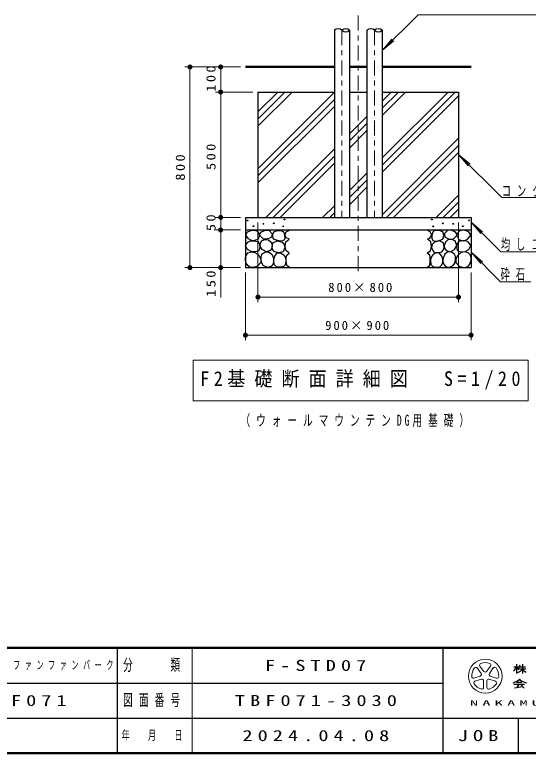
# Model space of a CAD drawing. Units: millimetres on the paper, with parts at other scales. Extents: x -385 to 0, y -594 to 267.
# Drawn here: x -155.4 to -53, y -594 to -446.7 of the extents above; entities that cross this region are included whole.
import ezdxf

# ---------------------------------------------------------------- set-up
doc = ezdxf.new("R2010")
doc.units = ezdxf.units.MM
doc.linetypes.add('USER2', pattern=[6, 3, -1, 1, -1])
doc.layers.add('LY_1', color=7, linetype='Continuous', lineweight=25)
doc.styles.add('ＭＳ ゴシック', font='')
doc.styles.get('ＭＳ ゴシック').set_extended_font_data('MS Gothic')

# ---------------------------------------------------------------- blocks, each defined once
blk = doc.blocks.new('filled_dot')
at = {"color": 0, "linetype": 'Continuous', "lineweight": -2, "const_width": 1.25}
blk.add_lwpolyline([(-0.625, 0, 1), (0.625, 0, 1)], format="xyb", close=True, dxfattribs=at)

msp = doc.modelspace()

# ---------------------------------------------------------------- linework, layer by layer
at = {"layer": 'LY_1', "linetype": 'USER2', "lineweight": 13}
msp.add_line((-86.903, -446.85), (-86.903, -498.601), dxfattribs=at)
at = {"layer": 'LY_1', "lineweight": 13}
for p, q in [((-74.965, -446.736), (-82.106, -453.877)), ((-74.965, -446.736), (-32.965, -446.736)), ((-82.106, -453.877), (-80.178, -451.579)), ((-82.106, -453.877), (-79.808, -451.949)), ((-110.403, -457.151), (-121.455, -457.151)), ((-120.455, -497.151), (-120.455, -457.151)), ((-114.338, -462.151), (-114.338, -457.151)), ((-107.903, -462.151), (-115.338, -462.151)), ((-114.338, -487.151), (-114.338, -462.151)), ((-66.903, -474.59), (-64.974, -476.888)), ((-66.903, -474.59), (-64.605, -476.518)), ((-58.287, -483.206), (-66.903, -474.59)), ((-58.287, -483.206), (-40.287, -483.206)), ((-110.403, -487.151), (-115.338, -487.151)), ((-114.338, -489.651), (-114.338, -487.151)), ((-106.903, -488.151), (-106.903, -504.037)), ((-66.903, -488.151), (-66.903, -504.037)), ((-64.403, -488.068), (-62.474, -490.366)), ((-64.403, -488.068), (-62.105, -489.997)), ((-58.458, -494.013), (-64.403, -488.068)), ((-110.403, -489.651), (-115.338, -489.651)), ((-114.338, -503.121), (-114.338, -489.651)), ((-64.403, -494.07), (-62.474, -496.368)), ((-64.403, -494.07), (-62.105, -495.999)), ((-58.511, -499.962), (-64.403, -494.07)), ((-58.458, -494.013), (-34.458, -494.013)), ((-110.403, -497.151), (-121.455, -497.151)), ((-109.403, -498.151), (-109.403, -511.622)), ((-64.403, -498.151), (-64.403, -511.622)), ((-58.511, -499.962), (-52.511, -499.962)), ((-66.903, -503.037), (-106.903, -503.037)), ((-64.403, -510.622), (-109.403, -510.622)), ((-119.805, -515.584), (-119.805, -523.717)), ((-53.005, -515.584), (-119.805, -515.584)), ((-53.005, -523.717), (-53.005, -515.584)), ((-119.805, -523.717), (-53.005, -523.717)), ((-120, -573), (-120, -594)), ((-62.39, -578.083), (-63.175, -577.003)), ((-62.629, -576.607), (-61.844, -577.687)), ((-61.298, -577.687), (-60.513, -576.607)), ((-59.967, -577.003), (-60.752, -578.083)), ((-63.828, -579.015), (-62.559, -578.603)), ((-60.583, -578.603), (-59.313, -579.015)), ((-62.35, -579.245), (-63.62, -579.657)), ((-61.908, -580.901), (-61.908, -579.566)), ((-61.233, -579.566), (-61.233, -580.901)), ((-59.522, -579.657), (-60.792, -579.245))]:
    msp.add_line(p, q, dxfattribs=at)
at = {"layer": 'LY_1', "color": 4}
for p, q in [((-91.665, -449.825), (-91.665, -487.151)), ((-88.64, -449.825), (-88.64, -487.151)), ((-85.165, -449.825), (-85.165, -487.151)), ((-82.14, -449.825), (-82.14, -487.151))]:
    msp.add_line(p, q, dxfattribs=at)
at = {"layer": 'LY_1', "color": 4, "linetype": 'USER2', "lineweight": 13}
for p, q in [((-90.153, -449.825), (-90.153, -487.151)), ((-83.653, -449.825), (-83.653, -487.151))]:
    msp.add_line(p, q, dxfattribs=at)
at = {"layer": 'LY_1', "lineweight": 50}
for p, q in [((-109.403, -457.151), (-91.665, -457.151)), ((-88.64, -457.151), (-85.165, -457.151)), ((-82.14, -457.151), (-64.403, -457.151)), ((-385, -573), (0, -573)), ((-385, -594), (0, -594))]:
    msp.add_line(p, q, dxfattribs=at)
at = {"layer": 'LY_1', "color": 4, "lineweight": 13}
for p, q in [((-106.903, -468.941), (-100.112, -462.151)), ((-106.903, -467.527), (-101.526, -462.151)), ((-106.903, -466.113), (-102.94, -462.151)), ((-106.903, -477.427), (-91.665, -462.189)), ((-82.14, -476.706), (-67.585, -462.151)), ((-82.14, -475.292), (-68.999, -462.151)), ((-82.14, -466.806), (-77.484, -462.151)), ((-82.14, -465.392), (-78.899, -462.151)), ((-82.14, -463.978), (-80.313, -462.151)), ((-106.903, -478.841), (-91.665, -463.603)), ((-82.14, -478.12), (-66.903, -462.882)), ((-106.903, -480.255), (-91.665, -465.018)), ((-88.64, -470.478), (-85.165, -467.003)), ((-88.64, -471.892), (-85.165, -468.417)), ((-88.64, -473.306), (-85.165, -469.831)), ((-82.14, -486.605), (-66.903, -471.368)), ((-105.313, -487.151), (-91.665, -473.503)), ((-81.271, -487.151), (-66.903, -472.782)), ((-103.899, -487.151), (-91.665, -474.917)), ((-79.857, -487.151), (-66.903, -474.196)), ((-102.484, -487.151), (-91.665, -476.331)), ((-88.64, -481.792), (-85.165, -478.317)), ((-88.64, -483.206), (-85.165, -479.731)), ((-88.64, -484.62), (-85.165, -481.145)), ((-71.372, -487.151), (-66.903, -482.681)), ((-69.958, -487.151), (-66.903, -484.096)), ((-93.999, -487.151), (-91.665, -484.817)), ((-68.543, -487.151), (-66.903, -485.51)), ((-92.585, -487.151), (-91.665, -486.231))]:
    msp.add_line(p, q, dxfattribs=at)
at = {"layer": 'LY_1'}
for p, q in [((-106.903, -462.151), (-106.903, -487.151)), ((-106.903, -462.151), (-91.665, -462.151)), ((-88.64, -462.151), (-85.165, -462.151)), ((-82.14, -462.151), (-66.903, -462.151)), ((-66.903, -462.151), (-66.903, -487.151)), ((-109.403, -487.151), (-109.403, -497.151)), ((-109.403, -487.151), (-64.403, -487.151)), ((-64.403, -487.151), (-64.403, -497.151)), ((-109.403, -489.651), (-64.403, -489.651)), ((-109.403, -497.151), (-64.403, -497.151)), ((-55.901, -576.747), (-54.956, -576.747)), ((-55.361, -576.207), (-55.361, -578.097)), ((-54.915, -577.152), (-53.471, -577.152)), ((-54.769, -576.747), (-53.525, -576.747)), ((-54.146, -576.207), (-54.146, -578.097)), ((-55.901, -580.216), (-53.741, -580.216)), ((-55.361, -579.852), (-54.281, -579.852)), ((-54.899, -580.216), (-55.289, -580.864)), ((-55.765, -580.933), (-54.113, -580.696)), ((-54.416, -580.393), (-53.81, -580.999)), ((-55, -587), (-55, -594))]:
    msp.add_line(p, q, dxfattribs=at)
at = {"layer": 'LY_1', "color": 211}
for p, q in [((-135, -573), (-135, -594)), ((-70, -573), (-70, -594)), ((-187.5, -580), (-70, -580)), ((-242.5, -587), (0, -587))]:
    msp.add_line(p, q, dxfattribs=at)
at = {"layer": 'LY_1'}
for points in [[(-107.842, -491.786), (-108.325, -491.657), (-108.785, -491.409), (-109.35, -490.686), (-108.957, -490.011), (-108.251, -489.728), (-107.536, -489.698), (-106.916, -489.948), (-106.57, -490.765), (-106.947, -491.534)], [(-105.348, -491.491), (-105.828, -491.504), (-106.425, -490.882), (-106.607, -490.518), (-106.204, -490.051), (-105.374, -489.675), (-104.686, -489.765), (-104.05, -490.427), (-104.219, -491.115), (-104.738, -491.362)], [(-103.025, -491.77), (-103.8, -491.472), (-103.998, -490.757), (-103.74, -490.042), (-103.025, -489.744), (-102.112, -489.724), (-101.77, -490.103), (-101.595, -490.697), (-101.566, -491.288), (-101.754, -491.73), (-102.341, -491.894)], [(-70.78, -491.77), (-70.006, -491.472), (-69.807, -490.757), (-70.065, -490.042), (-70.78, -489.744), (-71.694, -489.724), (-72.035, -490.103), (-72.21, -490.697), (-72.24, -491.288), (-72.051, -491.73), (-71.464, -491.894)], [(-68.457, -491.491), (-67.977, -491.504), (-67.38, -490.882), (-67.199, -490.518), (-67.601, -490.051), (-68.431, -489.675), (-69.119, -489.765), (-69.755, -490.427), (-69.586, -491.115), (-69.067, -491.362)], [(-65.963, -491.786), (-65.481, -491.657), (-65.021, -491.409), (-64.455, -490.686), (-64.848, -490.011), (-65.555, -489.728), (-66.269, -489.698), (-66.889, -489.948), (-67.235, -490.765), (-66.858, -491.534)], [(-108.251, -493.971), (-108.957, -493.547), (-109.382, -492.746), (-108.91, -492.055), (-108.413, -491.85), (-107.858, -491.788), (-106.932, -491.929), (-106.659, -492.327), (-106.555, -492.887), (-106.58, -493.448), (-106.806, -493.861), (-107.45, -494.033)], [(-105.208, -493.986), (-106.073, -493.554), (-106.548, -492.732), (-106.202, -491.824), (-105.532, -491.534), (-104.797, -491.651), (-104.286, -492.103), (-104.062, -492.754), (-104.136, -493.294), (-104.43, -493.727)], [(-102.727, -494.178), (-103.601, -494.039), (-103.918, -493.636), (-104.058, -493.085), (-103.919, -492.211), (-103.087, -491.833), (-102.092, -492.072), (-101.675, -492.545), (-101.536, -493.165), (-101.893, -494.019)], [(-71.078, -494.178), (-70.204, -494.039), (-69.887, -493.636), (-69.747, -493.085), (-69.886, -492.211), (-70.718, -491.833), (-71.714, -492.072), (-72.131, -492.545), (-72.27, -493.165), (-71.912, -494.019)], [(-68.597, -493.986), (-67.733, -493.554), (-67.257, -492.732), (-67.603, -491.824), (-68.273, -491.534), (-69.008, -491.651), (-69.52, -492.103), (-69.743, -492.754), (-69.669, -493.294), (-69.376, -493.727)], [(-65.555, -493.971), (-64.848, -493.547), (-64.424, -492.746), (-64.895, -492.055), (-65.392, -491.85), (-65.947, -491.788), (-66.874, -491.929), (-67.147, -492.327), (-67.251, -492.887), (-67.226, -493.448), (-66.999, -493.861), (-66.355, -494.033)], [(-107.874, -497.127), (-108.518, -497.064), (-108.943, -496.749), (-109.24, -496.279), (-109.416, -495.716), (-109.413, -495.133), (-109.22, -494.596), (-108.848, -494.191), (-108.208, -494.016), (-107.528, -494.143), (-107.037, -494.44), (-106.649, -494.882), (-106.341, -495.516), (-106.335, -496.154), (-107.026, -496.845)], [(-104.992, -497.147), (-105.857, -496.737), (-106.158, -496.242), (-106.289, -495.634), (-106.29, -494.967), (-106.051, -494.402), (-105.479, -494.05), (-104.797, -494.034), (-104.167, -494.502), (-103.824, -495.266), (-103.77, -495.84), (-103.889, -496.391), (-104.3, -496.953)], [(-102.33, -497.102), (-103.204, -497.002), (-103.571, -496.625), (-103.76, -496.109), (-103.759, -495.485), (-103.562, -494.877), (-103.045, -494.242), (-102.379, -494.218), (-101.754, -494.579), (-101.459, -495.042), (-101.317, -495.592), (-101.377, -496.546), (-101.783, -496.913)], [(-71.475, -497.102), (-70.601, -497.002), (-70.235, -496.625), (-70.045, -496.109), (-70.046, -495.485), (-70.244, -494.877), (-70.76, -494.242), (-71.426, -494.218), (-72.051, -494.579), (-72.347, -495.042), (-72.488, -495.592), (-72.429, -496.546), (-72.023, -496.913)], [(-68.814, -497.147), (-67.949, -496.737), (-67.648, -496.242), (-67.516, -495.634), (-67.516, -494.967), (-67.754, -494.402), (-68.326, -494.05), (-69.008, -494.034), (-69.639, -494.502), (-69.981, -495.266), (-70.035, -495.84), (-69.916, -496.391), (-69.505, -496.953)], [(-65.931, -497.127), (-65.288, -497.064), (-64.862, -496.749), (-64.565, -496.279), (-64.389, -495.716), (-64.392, -495.133), (-64.585, -494.596), (-64.958, -494.191), (-65.597, -494.016), (-66.277, -494.143), (-66.768, -494.44), (-67.156, -494.882), (-67.464, -495.516), (-67.47, -496.154), (-66.779, -496.845)]]:
    msp.add_lwpolyline(points, close=True, dxfattribs=at)
for points in [[(-100.7, -491.395), (-101.202, -491.254), (-101.548, -490.657), (-101.265, -490.029), (-100.637, -489.715)], [(-73.106, -491.395), (-72.603, -491.254), (-72.258, -490.657), (-72.54, -490.029), (-73.168, -489.715)], [(-100.668, -494.206), (-101.297, -493.829), (-101.501, -492.966), (-101.375, -492.008), (-100.684, -491.458)], [(-73.137, -494.206), (-72.509, -493.829), (-72.305, -492.966), (-72.43, -492.008), (-73.121, -491.458)], [(-100.653, -497.096), (-101.171, -496.735), (-101.249, -495.792), (-101.267, -495.197), (-101.155, -494.677), (-100.668, -494.253)], [(-73.153, -497.096), (-72.634, -496.735), (-72.556, -495.792), (-72.538, -495.197), (-72.65, -494.677), (-73.137, -494.253)]]:
    msp.add_lwpolyline(points, dxfattribs=at)
for centre in [(-108.989, -487.776), (-107.781, -488.883), (-105.818, -488.43), (-103.754, -488.329), (-101.842, -488.933), (-101.59, -487.574), (-72.215, -487.574), (-71.964, -488.933), (-70.051, -488.329), (-67.987, -488.43), (-66.025, -488.883), (-64.817, -487.776)]:
    msp.add_circle(centre, 0.075, dxfattribs=at)
at = {"layer": 'LY_1', "lineweight": 13}
msp.add_circle((-61.571, -578.637), 3.375, dxfattribs=at)
at = {"layer": 'LY_1', "color": 4}
for centre, start, end in [((-90.909, -450.601), 45.74713, 134.25287), ((-89.396, -450.601), 45.74713, 134.25287), ((-89.396, -449.049), 225.74713, 314.25287), ((-84.409, -450.601), 45.74713, 134.25287), ((-82.896, -450.601), 45.74713, 134.25287), ((-82.896, -449.049), 225.74713, 314.25287)]:
    msp.add_arc(centre, 1.084, start, end, dxfattribs=at)
at = {"layer": 'LY_1', "lineweight": 13}
for centre, radius, start, end in [((-61.571, -578.637), 2.7, 142.60154, 181.39846), ((-63.448, -577.202), 0.338, 35.99999, 142.60154), ((-62.356, -576.408), 0.338, 109.39847, 215.99997), ((-61.571, -578.637), 2.7, 70.60155, 109.39847), ((-60.786, -576.408), 0.338, 324, 70.60155), ((-59.694, -577.202), 0.338, 37.39846, 143.99995), ((-61.571, -578.637), 2.7, 358.60155, 37.39847), ((-63.933, -578.694), 0.338, 181.39848, 287.99997), ((-62.663, -578.282), 0.338, 287.99998, 35.99999), ((-61.571, -577.488), 0.338, 215.99998, 324), ((-60.479, -578.282), 0.338, 143.99996, 251.99999), ((-59.209, -578.694), 0.338, 252.00001, 358.60156), ((-63.516, -579.978), 0.338, 107.99999, 214.60154), ((-61.571, -578.637), 2.7, 214.60156, 253.39848), ((-62.246, -579.566), 0.338, 359.99997, 107.99999), ((-60.896, -579.566), 0.338, 71.99997, 179.99999), ((-61.571, -578.637), 2.7, 286.60155, 325.39847), ((-59.626, -579.978), 0.338, 325.39847, 71.99996), ((-62.246, -580.901), 0.338, 253.39847, 359.99997), ((-60.896, -580.901), 0.338, 179.99999, 286.60154)]:
    msp.add_arc(centre, radius, start, end, dxfattribs=at)
at = {"layer": 'LY_1'}
for centre, radius, start, end in [((-57.466, -575.916), 2.285, 311.36185, 337.13638), ((-53.383, -575.573), 2.345, 212.50346, 230.00631), ((-56.374, -575.182), 3.034, 295.86917, 317.23867), ((-56.002, -575.953), 1.467, 313.72108, 343.54317), ((-51.918, -575.182), 3.034, 222.76131, 240.10806), ((-56.898, -576.743), 3.32, 285.11261, 313.40619), ((-52.77, -576.806), 3.192, 231.17281, 259.75506)]:
    msp.add_arc(centre, radius, start, end, dxfattribs=at)

# ---------------------------------------------------------------- block references
at = {"layer": 'LY_1', "lineweight": 13, "xscale": 0.4, "yscale": 0.4}
for p, rotation in [((-120.455, -457.151), 270), ((-114.338, -457.151), 270), ((-114.338, -462.151), 270), ((-114.338, -462.151), 90), ((-114.338, -487.151), 270), ((-114.338, -487.151), 90), ((-114.338, -489.651), 270), ((-114.338, -489.651), 90), ((-120.455, -497.151), 90), ((-114.338, -497.151), 90), ((-66.903, -503.037), 180), ((-64.403, -510.622), 180)]:
    msp.add_blockref('filled_dot', p, dxfattribs=dict(at, rotation=rotation))
for p in [(-106.903, -503.037), (-109.403, -510.622)]:
    msp.add_blockref('filled_dot', p, dxfattribs=at)

# ---------------------------------------------------------------- texts
at = {"layer": 'LY_1', "char_height": 1.833, "attachment_point": 8, "rotation": 90, "style": 'ＭＳ ゴシック'}
for s, insert in [('\\T1.33;\\W1.15;100', (-115.338, -459.222)), ('\\T1.33;\\W1.15;500', (-115.338, -474.832)), ('\\T1.33;\\W1.15;800', (-121.455, -476.954)), ('\\T1.34;\\W1.15;50', (-115.338, -487.973)), ('\\T1.33;\\W1.15;150', (-115.338, -500.121))]:
    msp.add_mtext(s, dxfattribs=dict(at, insert=insert))
at = {"layer": 'LY_1', "style": 'ＭＳ ゴシック'}
for s, insert, char_height, attachment_point in [('\\T1.64;\\W0.6;コンクリート', (-58.287, -483.056), 2.199, 7), ('\\T1.64;\\W0.6;均しコンクリート', (-58.458, -493.863), 2.199, 7), ('\\T1.64;\\W0.6;砕石', (-58.511, -499.812), 2.199, 7), ('\\T1.32;800×800', (-86.296, -502.037), 1.833, 8), ('\\T1.32;900×900', (-86.909, -509.622), 1.833, 8), ('\\T1.5;\\W0.9;F2基礎断面詳細図\u3000S=1/20', (-118.405, -519.651), 2.933, 4), ('\\T1.6;\\W0.65;（ウォールマウンテンDG用基礎）', (-110.405, -527.743), 2.199, 4), ('\\T1.64;\\W0.6;トットビルダー\u3000ファンファンパーク', (-174.3, -576.5), 1.686, 4), ('\\T1.5;\\W1.35;F-STD07', (-105.5, -576.5), 2.199, 4), ('\\T1.5;\\W1.35;TB-F071', (-165.25, -583.5), 2.199, 4), ('\\T1.5;\\W1.35;TBF071-3030', (-111.5, -583.5), 2.199, 4), ('\\T1.5;\\W1.35;2024.04.08', (-110, -590.5), 2.199, 4)]:
    msp.add_mtext(s, dxfattribs=dict(at, insert=insert, char_height=char_height, attachment_point=attachment_point))
at = {"layer": 'LY_1', "color": 4, "attachment_point": 5, "style": 'ＭＳ ゴシック'}
for s, insert, char_height in [('\\T1.64;\\W0.6;分\u3000\u3000類', (-127.5, -576.5), 2.346), ('\\T1.64;\\W0.6;図面番号', (-127.5, -583.5), 2.346), ('\\T1.5;\\W2.2;NAKAMURA\\~MFG.CORPORATION', (-35, -584), 1.1), ('\\T1.64;\\W0.6;年\u3000月\u3000日', (-127.5, -590.5), 1.906), ('\\T1.5;\\W1.35;JOB', (-62.5, -590.5), 2.199)]:
    msp.add_mtext(s, dxfattribs=dict(at, insert=insert, char_height=char_height))

doc.saveas('drawing.dxf')
